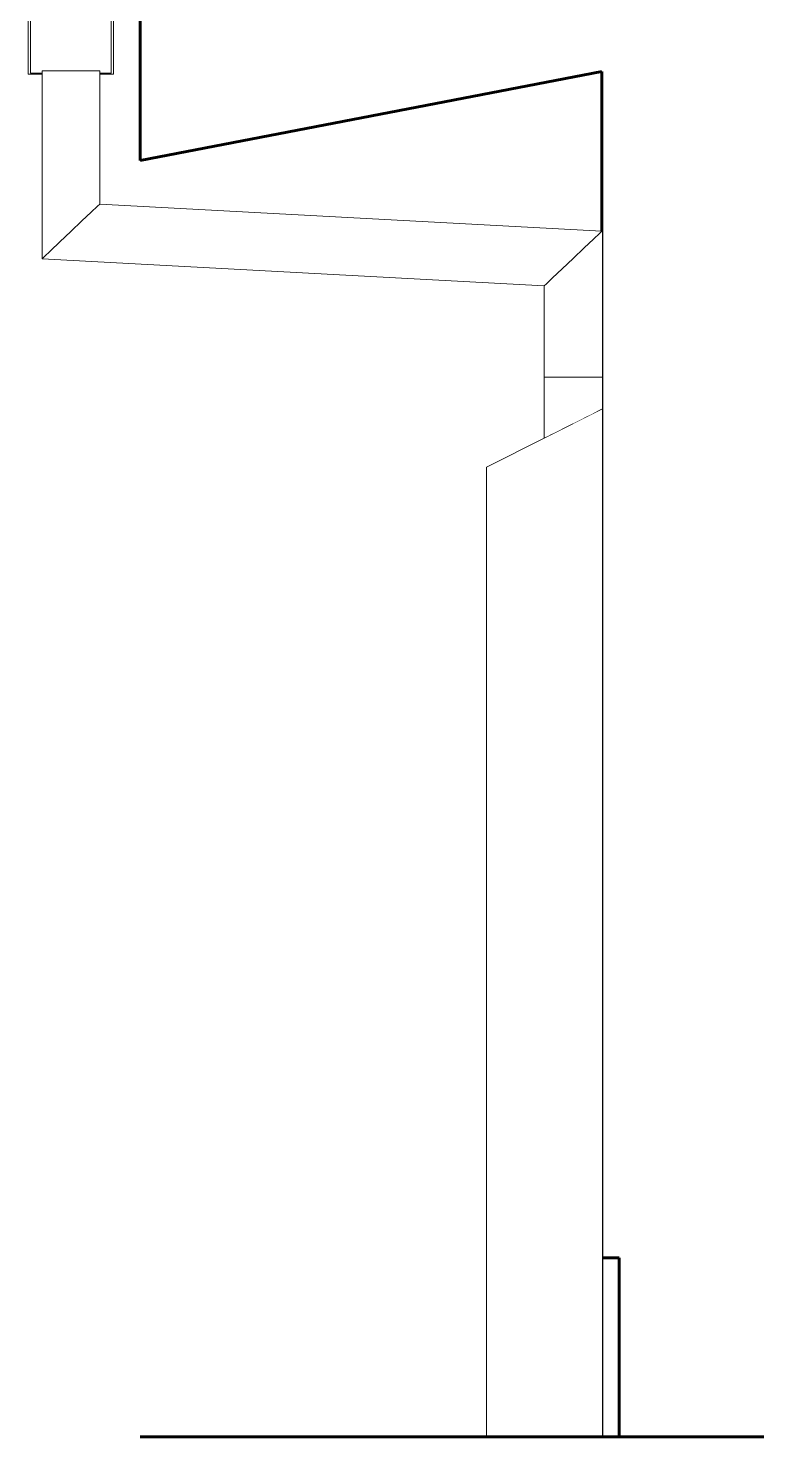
# Model space of a CAD drawing. Header units: metres. Extents: x -41 to 412, y -15 to 25.
# Drawn here: x 267.398 to 268.66, y -14.621 to -12.18 of the extents above; entities that cross this region are included whole.
import ezdxf

# ---------------------------------------------------------------- set-up
doc = ezdxf.new("R2010")
doc.units = ezdxf.units.M
doc.header["$MEASUREMENT"] = 0
doc.set_wipeout_variables(frame=1)
doc.linetypes.add('Wipeout_Contour', pattern=[1, 0, -1])
for name, color, linetype in [('Interior - Furniture', 7, 'Continuous'), ('Shell - Roof', 7, 'Continuous'), ('Site & Landscape - Terrain', 7, 'Continuous'), ('Structural - Bearing', 7, 'Continuous')]:
    doc.layers.add(name, color=color, linetype=linetype)

msp = doc.modelspace()

# ---------------------------------------------------------------- wipeouts: each hides what was drawn before it
at = {"color": 254, "linetype": 'Wipeout_Contour', "lineweight": 0, "ltscale": 2409.594991}
msp.add_wipeout([(267.542, -12.1581), (267.402, -12.1581), (267.402, -12.2581), (267.422, -12.2581), (267.422, -12.2545), (267.5182, -12.2545), (267.522, -12.2545), (267.522, -12.2581), (267.542, -12.2581)], dxfattribs=at).dxf.layer = 'Interior - Furniture'
at = {"color": 254, "linetype": 'Wipeout_Contour', "lineweight": 0, "ltscale": 1074.55206}
msp.add_wipeout([(268.3229, -12.7847), (268.3229, -12.8751), (268.342, -12.8656), (268.342, -12.7847)], dxfattribs=at).dxf.layer = 'Interior - Furniture'
at = {"color": 254, "linetype": 'Wipeout_Contour', "lineweight": 0, "ltscale": 1075.188136}
msp.add_wipeout([(268.392, -14.3106), (268.392, -14.6206), (268.422, -14.6206), (268.422, -14.3106)], dxfattribs=at).dxf.layer = 'Structural - Bearing'

# ---------------------------------------------------------------- next in the draw order: linework, layer by layer
at = {"layer": 'Interior - Furniture', "color": 104, "linetype": 'Continuous', "lineweight": 13, "true_color": 0x029e21}
for p, q in [((267.398, -12.1561), (267.398, -12.2601)), ((267.546, -12.2601), (267.546, -12.1561)), ((267.398, -12.2601), (267.546, -12.2601))]:
    msp.add_line(p, q, dxfattribs=at)
at = {"layer": 'Interior - Furniture', "color": 104, "linetype": 'Continuous', "lineweight": 20, "true_color": 0x029e21}
for p, q in [((267.402, -12.2581), (267.402, -12.1581)), ((267.542, -12.1581), (267.542, -12.2581)), ((267.542, -12.2581), (267.402, -12.2581))]:
    msp.add_line(p, q, dxfattribs=at)

# ---------------------------------------------------------------- next in the draw order: wipeouts: each hides what was drawn before it
at = {"color": 254, "linetype": 'Wipeout_Contour', "lineweight": 0, "ltscale": 1074.483437}
msp.add_wipeout([(268.3066, -12.8832), (268.3229, -12.8751), (268.3229, -12.7847), (268.3066, -12.7847)], dxfattribs=at).dxf.layer = 'Interior - Furniture'
at = {"color": 254, "linetype": 'Wipeout_Contour', "lineweight": 0, "ltscale": 1613.96955}
msp.add_wipeout([(268.392, -14.3106), (268.422, -14.3106), (268.422, -14.6206), (268.692, -14.6206), (268.692, -12.1979), (268.392, -12.2556)], dxfattribs=at).dxf.layer = 'Structural - Bearing'

# ---------------------------------------------------------------- next in the draw order: linework, layer by layer
at = {"layer": 'Structural - Bearing', "color": 7, "linetype": 'Continuous', "lineweight": 60}
for q in [(268.392, -14.3106), (268.422, -14.6206)]:
    msp.add_line((268.422, -14.3106), q, dxfattribs=at)
at = {"layer": 'Structural - Bearing', "color": 7, "linetype": 'Continuous', "lineweight": 60, "flags": 128}
for points in [[(268.392, -12.2556), (268.392, -14.3106), (268.392, -14.6206)], [(268.692, -14.6206), (268.422, -14.6206), (268.392, -14.6206)]]:
    msp.add_lwpolyline(points, dxfattribs=at)

# ---------------------------------------------------------------- next in the draw order: wipeouts: each hides what was drawn before it
at = {"color": 254, "linetype": 'Wipeout_Contour', "lineweight": 0, "ltscale": 1071.225085}
msp.add_wipeout([(267.522, -12.2545), (267.5182, -12.2545), (267.5182, -12.4887), (267.522, -12.4851)], dxfattribs=at).dxf.layer = 'Interior - Furniture'
at = {"color": 254, "linetype": 'Wipeout_Contour', "lineweight": 0, "ltscale": 1074.431522}
msp.add_wipeout([(268.2958, -12.8886), (268.3066, -12.8832), (268.3066, -12.7847), (268.2958, -12.7847)], dxfattribs=at).dxf.layer = 'Interior - Furniture'

# ---------------------------------------------------------------- next in the draw order: wipeouts: each hides what was drawn before it
at = {"color": 254, "linetype": 'Wipeout_Contour', "lineweight": 0, "ltscale": 1071.195198}
msp.add_wipeout([(267.5182, -12.2545), (267.5073, -12.2545), (267.5073, -12.499), (267.5182, -12.4887)], dxfattribs=at).dxf.layer = 'Interior - Furniture'
at = {"color": 254, "linetype": 'Wipeout_Contour', "lineweight": 0, "ltscale": 1074.404312}
msp.add_wipeout([(268.292, -12.8906), (268.2958, -12.8886), (268.2958, -12.7847), (268.292, -12.7847)], dxfattribs=at).dxf.layer = 'Interior - Furniture'
at = {"color": 254, "linetype": 'Wipeout_Contour', "lineweight": 0, "ltscale": 1074.783293}
msp.add_wipeout([(268.3882, -12.7847), (268.3882, -12.8425), (268.392, -12.8406), (268.392, -12.7847)], dxfattribs=at).dxf.layer = 'Interior - Furniture'
at = {"color": 254, "linetype": 'Wipeout_Contour', "lineweight": 0, "ltscale": 1642.06352}
msp.add_wipeout([(273.412, -11.0156), (267.592, -12.1345), (267.592, -12.4094), (273.412, -11.2906), (279.232, -12.4094), (279.232, -12.1345)], dxfattribs=at).dxf.layer = 'Shell - Roof'

# ---------------------------------------------------------------- next in the draw order: linework, layer by layer
at = {"layer": 'Shell - Roof', "color": 7, "linetype": 'Continuous', "lineweight": 60}
for p in [(267.592, -12.1345), (268.392, -12.2556)]:
    msp.add_line(p, (267.592, -12.4094), dxfattribs=at)

# ---------------------------------------------------------------- next in the draw order: wipeouts: each hides what was drawn before it
at = {"color": 254, "linetype": 'Wipeout_Contour', "lineweight": 0, "ltscale": 1071.141512}
msp.add_wipeout([(267.5073, -12.2545), (267.4911, -12.2545), (267.4911, -12.5144), (267.5073, -12.499)], dxfattribs=at).dxf.layer = 'Interior - Furniture'
at = {"color": 254, "linetype": 'Wipeout_Contour', "lineweight": 0, "ltscale": 1074.751776}
msp.add_wipeout([(268.3773, -12.8479), (268.3882, -12.8425), (268.3882, -12.7847), (268.3773, -12.7847)], dxfattribs=at).dxf.layer = 'Interior - Furniture'

# ---------------------------------------------------------------- next in the draw order: linework, layer by layer
at = {"layer": 'Interior - Furniture', "color": 95, "linetype": 'Continuous', "lineweight": 15, "true_color": 0x41c341}
for p, q in [((267.5182, -12.2545), (267.5073, -12.2545)), ((267.522, -12.2545), (267.5182, -12.2545))]:
    msp.add_line(p, q, dxfattribs=at)

# ---------------------------------------------------------------- next in the draw order: wipeouts: each hides what was drawn before it
at = {"color": 254, "linetype": 'Wipeout_Contour', "lineweight": 0, "ltscale": 1071.072153}
msp.add_wipeout([(267.472, -12.2545), (267.472, -12.5325), (267.4911, -12.5144), (267.4911, -12.2545)], dxfattribs=at).dxf.layer = 'Interior - Furniture'
at = {"color": 254, "linetype": 'Wipeout_Contour', "lineweight": 0, "ltscale": 1072.989659}
msp.add_wipeout([(267.522, -12.4851), (267.5182, -12.4887), (268.3882, -12.5356), (268.392, -12.532)], dxfattribs=at).dxf.layer = 'Interior - Furniture'
at = {"color": 254, "linetype": 'Wipeout_Contour', "lineweight": 0, "ltscale": 1074.696985}
msp.add_wipeout([(268.3611, -12.856), (268.3773, -12.8479), (268.3773, -12.7847), (268.3611, -12.7847)], dxfattribs=at).dxf.layer = 'Interior - Furniture'

# ---------------------------------------------------------------- next in the draw order: linework, layer by layer
at = {"layer": 'Interior - Furniture', "color": 95, "linetype": 'Continuous', "lineweight": 15, "true_color": 0x41c341}
msp.add_line((267.5073, -12.2545), (267.4911, -12.2545), dxfattribs=at)

# ---------------------------------------------------------------- next in the draw order: wipeouts: each hides what was drawn before it
at = {"color": 254, "linetype": 'Wipeout_Contour', "lineweight": 0, "ltscale": 1070.997588}
msp.add_wipeout([(267.4529, -12.2545), (267.4529, -12.5507), (267.472, -12.5325), (267.472, -12.2545)], dxfattribs=at).dxf.layer = 'Interior - Furniture'
at = {"color": 254, "linetype": 'Wipeout_Contour', "lineweight": 0, "ltscale": 1072.961393}
msp.add_wipeout([(267.5182, -12.4887), (267.5073, -12.499), (268.3773, -12.5458), (268.3882, -12.5356)], dxfattribs=at).dxf.layer = 'Interior - Furniture'
at = {"color": 254, "linetype": 'Wipeout_Contour', "lineweight": 0, "ltscale": 1074.626977}
msp.add_wipeout([(268.342, -12.7847), (268.342, -12.8656), (268.3611, -12.856), (268.3611, -12.7847)], dxfattribs=at).dxf.layer = 'Interior - Furniture'

# ---------------------------------------------------------------- next in the draw order: linework, layer by layer
at = {"layer": 'Interior - Furniture', "color": 95, "linetype": 'Continuous', "lineweight": 15, "true_color": 0x41c341}
for p, q in [((267.4911, -12.2545), (267.472, -12.2545)), ((267.522, -12.2545), (267.522, -12.4851))]:
    msp.add_line(p, q, dxfattribs=at)

# ---------------------------------------------------------------- next in the draw order: wipeouts: each hides what was drawn before it
at = {"color": 254, "linetype": 'Wipeout_Contour', "lineweight": 0, "ltscale": 1070.929096}
msp.add_wipeout([(267.4529, -12.2545), (267.4366, -12.2545), (267.4366, -12.566), (267.4529, -12.5507)], dxfattribs=at).dxf.layer = 'Interior - Furniture'
at = {"color": 254, "linetype": 'Wipeout_Contour', "lineweight": 0, "ltscale": 1072.909583}
msp.add_wipeout([(267.5073, -12.499), (267.4911, -12.5144), (268.3611, -12.5612), (268.3773, -12.5458)], dxfattribs=at).dxf.layer = 'Interior - Furniture'

# ---------------------------------------------------------------- next in the draw order: linework, layer by layer
at = {"layer": 'Interior - Furniture', "color": 95, "linetype": 'Continuous', "lineweight": 15, "true_color": 0x41c341}
for p, q in [((267.472, -12.2545), (267.4529, -12.2545)), ((267.5182, -12.4887), (267.5073, -12.499)), ((267.522, -12.4851), (267.5182, -12.4887))]:
    msp.add_line(p, q, dxfattribs=at)

# ---------------------------------------------------------------- next in the draw order: wipeouts: each hides what was drawn before it
at = {"color": 254, "linetype": 'Wipeout_Contour', "lineweight": 0, "ltscale": 1070.877077}
msp.add_wipeout([(267.4366, -12.2545), (267.4258, -12.2545), (267.4258, -12.5763), (267.4366, -12.566)], dxfattribs=at).dxf.layer = 'Interior - Furniture'
at = {"color": 254, "linetype": 'Wipeout_Contour', "lineweight": 0, "ltscale": 1072.842026}
msp.add_wipeout([(267.472, -12.5325), (268.342, -12.5793), (268.3611, -12.5612), (267.4911, -12.5144)], dxfattribs=at).dxf.layer = 'Interior - Furniture'
at = {"color": 254, "linetype": 'Wipeout_Contour', "lineweight": 0, "ltscale": 1074.756543}
msp.add_wipeout([(268.392, -12.532), (268.3882, -12.5356), (268.3882, -12.7847), (268.392, -12.7847)], dxfattribs=at).dxf.layer = 'Interior - Furniture'

# ---------------------------------------------------------------- next in the draw order: linework, layer by layer
at = {"layer": 'Interior - Furniture', "color": 95, "linetype": 'Continuous', "lineweight": 15, "true_color": 0x41c341}
msp.add_line((267.5073, -12.499), (267.4911, -12.5144), dxfattribs=at)

# ---------------------------------------------------------------- next in the draw order: wipeouts: each hides what was drawn before it
at = {"color": 254, "linetype": 'Wipeout_Contour', "lineweight": 0, "ltscale": 1070.849476}
msp.add_wipeout([(267.4258, -12.2545), (267.422, -12.2545), (267.422, -12.5799), (267.4258, -12.5763)], dxfattribs=at).dxf.layer = 'Interior - Furniture'
at = {"color": 254, "linetype": 'Wipeout_Contour', "lineweight": 0, "ltscale": 1072.768969}
msp.add_wipeout([(267.4529, -12.5507), (268.3229, -12.5975), (268.342, -12.5793), (267.472, -12.5325)], dxfattribs=at).dxf.layer = 'Interior - Furniture'
at = {"color": 254, "linetype": 'Wipeout_Contour', "lineweight": 0, "ltscale": 1074.729155}
msp.add_wipeout([(268.3882, -12.5356), (268.3773, -12.5458), (268.3773, -12.7847), (268.3882, -12.7847)], dxfattribs=at).dxf.layer = 'Interior - Furniture'

# ---------------------------------------------------------------- next in the draw order: linework, layer by layer
at = {"layer": 'Interior - Furniture', "color": 95, "linetype": 'Continuous', "lineweight": 15, "true_color": 0x41c341}
for p, q in [((267.4258, -12.2545), (267.422, -12.2545)), ((267.4366, -12.2545), (267.4258, -12.2545)), ((267.4529, -12.2545), (267.4366, -12.2545)), ((267.522, -12.4851), (268.392, -12.532)), ((267.4911, -12.5144), (267.472, -12.5325))]:
    msp.add_line(p, q, dxfattribs=at)

# ---------------------------------------------------------------- next in the draw order: wipeouts: each hides what was drawn before it
at = {"color": 254, "linetype": 'Wipeout_Contour', "lineweight": 0, "ltscale": 1072.701535}
msp.add_wipeout([(267.4529, -12.5507), (267.4366, -12.566), (268.3066, -12.6128), (268.3229, -12.5975)], dxfattribs=at).dxf.layer = 'Interior - Furniture'
at = {"color": 254, "linetype": 'Wipeout_Contour', "lineweight": 0, "ltscale": 1074.677342}
msp.add_wipeout([(268.3773, -12.5458), (268.3611, -12.5612), (268.3611, -12.7847), (268.3773, -12.7847)], dxfattribs=at).dxf.layer = 'Interior - Furniture'

# ---------------------------------------------------------------- next in the draw order: linework, layer by layer
at = {"layer": 'Interior - Furniture', "color": 95, "linetype": 'Continuous', "lineweight": 15, "true_color": 0x41c341}
for p, q in [((267.472, -12.5325), (267.4529, -12.5507)), ((268.3882, -12.5356), (268.3773, -12.5458)), ((268.392, -12.532), (268.3882, -12.5356)), ((268.3882, -12.7847), (268.3773, -12.7847)), ((268.392, -12.7847), (268.3882, -12.7847))]:
    msp.add_line(p, q, dxfattribs=at)

# ---------------------------------------------------------------- next in the draw order: wipeouts: each hides what was drawn before it
at = {"color": 254, "linetype": 'Wipeout_Contour', "lineweight": 0, "ltscale": 1072.650027}
msp.add_wipeout([(267.4366, -12.566), (267.4258, -12.5763), (268.2958, -12.6231), (268.3066, -12.6128)], dxfattribs=at).dxf.layer = 'Interior - Furniture'
at = {"color": 254, "linetype": 'Wipeout_Contour', "lineweight": 0, "ltscale": 1074.60904}
msp.add_wipeout([(268.342, -12.5793), (268.342, -12.7847), (268.3611, -12.7847), (268.3611, -12.5612)], dxfattribs=at).dxf.layer = 'Interior - Furniture'

# ---------------------------------------------------------------- next in the draw order: linework, layer by layer
at = {"layer": 'Interior - Furniture', "color": 95, "linetype": 'Continuous', "lineweight": 15, "true_color": 0x41c341}
for p, q in [((268.3773, -12.5458), (268.3611, -12.5612)), ((268.3773, -12.7847), (268.3611, -12.7847))]:
    msp.add_line(p, q, dxfattribs=at)

# ---------------------------------------------------------------- next in the draw order: wipeouts: each hides what was drawn before it
at = {"color": 254, "linetype": 'Wipeout_Contour', "lineweight": 0, "ltscale": 1072.622377}
msp.add_wipeout([(267.4258, -12.5763), (267.422, -12.5799), (268.292, -12.6267), (268.2958, -12.6231)], dxfattribs=at).dxf.layer = 'Interior - Furniture'
at = {"color": 254, "linetype": 'Wipeout_Contour', "lineweight": 0, "ltscale": 1074.534613}
msp.add_wipeout([(268.3229, -12.5975), (268.3229, -12.7847), (268.342, -12.7847), (268.342, -12.5793)], dxfattribs=at).dxf.layer = 'Interior - Furniture'

# ---------------------------------------------------------------- next in the draw order: linework, layer by layer
at = {"layer": 'Interior - Furniture', "color": 95, "linetype": 'Continuous', "lineweight": 15, "true_color": 0x41c341}
for p, q in [((267.422, -12.2545), (267.422, -12.5799)), ((267.4366, -12.566), (267.4258, -12.5763)), ((267.4529, -12.5507), (267.4366, -12.566)), ((268.3611, -12.5612), (268.342, -12.5793)), ((267.4258, -12.5763), (267.422, -12.5799)), ((268.3611, -12.7847), (268.342, -12.7847))]:
    msp.add_line(p, q, dxfattribs=at)

# ---------------------------------------------------------------- next in the draw order: wipeouts: each hides what was drawn before it
at = {"color": 254, "linetype": 'Wipeout_Contour', "lineweight": 0, "ltscale": 1074.46527}
msp.add_wipeout([(268.3229, -12.5975), (268.3066, -12.6128), (268.3066, -12.7847), (268.3229, -12.7847)], dxfattribs=at).dxf.layer = 'Interior - Furniture'

# ---------------------------------------------------------------- next in the draw order: linework, layer by layer
at = {"layer": 'Interior - Furniture', "color": 95, "linetype": 'Continuous', "lineweight": 15, "true_color": 0x41c341}
for p, q in [((268.342, -12.5793), (268.3229, -12.5975)), ((268.342, -12.7847), (268.3229, -12.7847))]:
    msp.add_line(p, q, dxfattribs=at)

# ---------------------------------------------------------------- next in the draw order: wipeouts: each hides what was drawn before it
at = {"color": 254, "linetype": 'Wipeout_Contour', "lineweight": 0, "ltscale": 1074.411396}
msp.add_wipeout([(268.3066, -12.6128), (268.2958, -12.6231), (268.2958, -12.7847), (268.3066, -12.7847)], dxfattribs=at).dxf.layer = 'Interior - Furniture'

# ---------------------------------------------------------------- next in the draw order: wipeouts: each hides what was drawn before it
at = {"color": 254, "linetype": 'Wipeout_Contour', "lineweight": 0, "ltscale": 1074.381086}
msp.add_wipeout([(268.2958, -12.6231), (268.292, -12.6267), (268.292, -12.7847), (268.2958, -12.7847)], dxfattribs=at).dxf.layer = 'Interior - Furniture'

# ---------------------------------------------------------------- next in the draw order: linework, layer by layer
at = {"layer": 'Interior - Furniture', "color": 95, "linetype": 'Continuous', "lineweight": 15, "true_color": 0x41c341}
for p, q in [((267.422, -12.5799), (268.292, -12.6267)), ((268.3066, -12.6128), (268.2958, -12.6231)), ((268.3229, -12.5975), (268.3066, -12.6128)), ((268.2958, -12.6231), (268.292, -12.6267)), ((268.292, -12.6267), (268.292, -12.7847)), ((268.292, -12.7847), (268.292, -12.8906)), ((268.2958, -12.7847), (268.292, -12.7847)), ((268.3066, -12.7847), (268.2958, -12.7847)), ((268.3229, -12.7847), (268.3066, -12.7847))]:
    msp.add_line(p, q, dxfattribs=at)

# ---------------------------------------------------------------- next in the draw order: wipeouts: each hides what was drawn before it
at = {"color": 254, "linetype": 'Wipeout_Contour', "lineweight": 0, "ltscale": 1074.588098}
msp.add_wipeout([(268.392, -14.6206), (268.392, -12.8406), (268.192, -12.9406), (268.192, -14.6206)], dxfattribs=at).dxf.layer = 'Site & Landscape - Terrain'

# ---------------------------------------------------------------- next in the draw order: linework, layer by layer
at = {"layer": 'Site & Landscape - Terrain', "color": 54, "linetype": 'Continuous', "lineweight": 13}
for q in [(268.392, -12.8406), (268.192, -14.6206)]:
    msp.add_line((268.192, -12.9406), q, dxfattribs=at)
at = {"layer": 'Structural - Bearing', "color": 7, "linetype": 'Continuous', "lineweight": 60}
msp.add_line((267.592, -14.6206), (268.392, -14.6206), dxfattribs=at)

doc.saveas('drawing.dxf')
